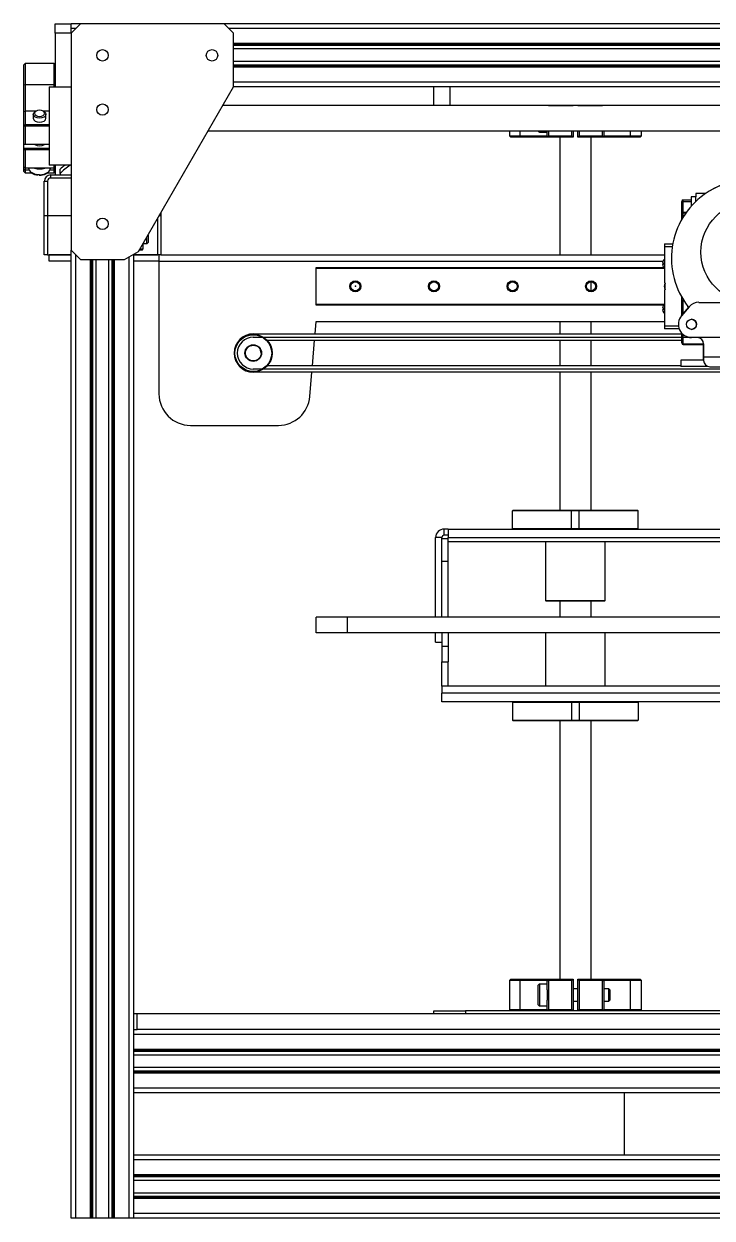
# Model space of a CAD drawing. Header units: millimetres. Extents: x 15 to 1184, y 5 to 1288.
# Drawn here: x 211.7 to 357.7, y 409.1 to 662.4 of the extents above; entities that cross this region are included whole.
import ezdxf

# ---------------------------------------------------------------- set-up
doc = ezdxf.new("R2010")
doc.units = ezdxf.units.MM
doc.header["$PDSIZE"] = -1

msp = doc.modelspace()

# ---------------------------------------------------------------- linework, layer by layer
at = {"color": 7, "linetype": 'Continuous', "lineweight": 25}
for p, q in [((218.38, 662.42), (221.71, 662.42)), ((218.38, 660.42), (218.38, 662.42)), ((223.71, 662.42), (221.71, 660.42)), ((223.71, 662.42), (221.71, 662.42)), ((221.71, 661.42), (221.71, 662.42)), ((221.71, 660.42), (221.71, 661.42)), ((254.21, 662.42), (223.71, 662.42)), ((256.21, 660.42), (254.21, 662.42)), ((493.21, 662.42), (254.21, 662.42)), ((221.71, 660.42), (218.38, 660.42)), ((218.38, 660.42), (218.38, 649.09)), ((221.71, 660.42), (221.71, 614.42)), ((256.21, 649.09), (256.21, 660.42)), ((491.21, 658.15), (256.21, 658.15)), ((491.21, 657.82), (256.21, 657.82)), ((211.98, 654.01), (211.71, 653.74)), ((211.71, 649.55), (211.71, 653.74)), ((218.11, 654.01), (211.98, 654.01)), ((211.98, 654.01), (211.98, 649.46)), ((218.38, 653.74), (218.11, 654.01)), ((218.11, 649.46), (218.11, 654.01)), ((491.21, 653.69), (256.21, 653.69)), ((491.21, 653.35), (256.21, 653.35)), ((211.71, 649.55), (211.98, 649.46)), ((211.71, 643.82), (211.71, 649.55)), ((218.11, 649.46), (211.98, 649.46)), ((211.98, 649.46), (211.98, 643.9)), ((217.04, 649.09), (217.04, 632.42)), ((217.04, 649.09), (221.71, 649.09)), ((218.38, 649.55), (218.11, 649.46)), ((218.11, 649.09), (218.11, 649.46)), ((236.04, 614.15), (256.21, 649.09)), ((491.21, 649.09), (256.21, 649.09)), ((298.71, 645.09), (298.71, 649.09)), ((302.04, 649.09), (302.04, 645.09)), ((211.71, 643.82), (211.98, 643.9)), ((211.71, 640.91), (211.71, 643.82)), ((214.19, 643.9), (211.98, 643.9)), ((211.98, 643.9), (211.98, 641.11)), ((214.42, 644.01), (214.28, 643.94)), ((215.81, 643.94), (215.66, 644.01)), ((217.04, 643.9), (215.9, 643.9)), ((493.52, 645.09), (253.9, 645.09)), ((302.04, 645.09), (298.71, 645.09)), ((322.98, 645.09), (302.04, 645.09)), ((322.98, 645.09), (328.21, 645.09)), ((329.21, 645.09), (328.21, 645.09)), ((329.21, 645.09), (334.44, 645.09)), ((412.98, 645.09), (334.44, 645.09)), ((211.71, 640.91), (211.98, 641.11)), ((211.98, 640.74), (211.98, 641.11)), ((211.98, 641.11), (217.04, 641.11)), ((213.71, 643.25), (213.71, 642.42)), ((216.38, 642.42), (216.38, 643.25)), ((211.71, 640.91), (211.98, 640.74)), ((211.71, 636.86), (211.71, 640.91)), ((217.04, 640.74), (211.98, 640.74)), ((211.98, 640.74), (211.98, 636.89)), ((250.82, 639.75), (493.71, 639.75)), ((314.71, 639.75), (314.71, 638.69)), ((314.71, 638.69), (314.98, 638.42)), ((314.71, 638.69), (317.02, 638.69)), ((317.1, 638.42), (314.98, 638.42)), ((317.02, 638.69), (322.71, 638.69)), ((317.1, 638.42), (317.02, 638.69)), ((322.71, 638.42), (317.1, 638.42)), ((320.84, 639.69), (320.84, 639.75)), ((321.11, 639.42), (322.71, 639.42)), ((322.71, 638.42), (322.71, 639.75)), ((322.71, 638.42), (322.98, 638.69)), ((328.21, 638.42), (322.71, 638.42)), ((322.98, 639.75), (322.98, 638.69)), ((322.98, 638.69), (327.94, 638.69)), ((325.38, 638.42), (325.38, 613.42)), ((327.94, 638.69), (327.94, 639.75)), ((328.21, 638.42), (327.94, 638.69)), ((328.21, 639.75), (328.21, 638.42)), ((329.21, 638.42), (329.21, 639.75)), ((329.21, 638.42), (329.48, 638.69)), ((334.71, 638.42), (329.21, 638.42)), ((329.48, 639.75), (329.48, 638.69)), ((329.48, 638.69), (334.44, 638.69)), ((332.04, 613.42), (332.04, 638.42)), ((334.44, 638.69), (334.44, 639.75)), ((334.44, 638.69), (334.71, 638.42)), ((334.71, 639.75), (334.71, 638.42)), ((334.71, 638.69), (340.39, 638.69)), ((340.31, 638.42), (334.71, 638.42)), ((340.31, 638.42), (340.39, 638.69)), ((342.44, 638.42), (340.31, 638.42)), ((340.39, 638.69), (342.71, 638.69)), ((342.44, 638.42), (342.71, 638.69)), ((342.71, 638.69), (342.71, 639.75)), ((211.71, 636.86), (211.98, 636.89)), ((217.04, 636.86), (211.71, 636.86)), ((211.71, 636.08), (211.71, 636.86)), ((211.98, 635.71), (211.71, 636.08)), ((211.71, 632.03), (211.71, 636.08)), ((211.71, 636.08), (217.04, 636.08)), ((211.98, 636.89), (217.04, 636.89)), ((211.98, 635.71), (211.98, 631.86)), ((217.04, 635.71), (211.98, 635.71)), ((211.98, 631.86), (211.71, 632.03)), ((211.98, 631.83), (211.71, 632.03)), ((211.71, 631.59), (211.71, 632.03)), ((211.71, 631.59), (211.98, 631.37)), ((211.71, 631.1), (211.71, 631.59)), ((211.71, 631.1), (211.98, 630.83)), ((211.98, 631.86), (218.11, 631.86)), ((211.98, 631.83), (211.98, 631.86)), ((218.38, 631.83), (211.98, 631.83)), ((211.98, 631.83), (211.98, 631.37)), ((211.98, 631.37), (211.98, 630.83)), ((211.98, 630.83), (213.34, 630.83)), ((216.75, 630.83), (218.11, 630.83)), ((221.71, 632.42), (217.04, 632.42)), ((218.11, 631.86), (218.11, 632.42)), ((218.38, 631.83), (218.11, 631.86)), ((218.11, 631.37), (218.11, 631.83)), ((218.38, 631.59), (218.11, 631.37)), ((218.11, 630.83), (218.11, 631.37)), ((218.11, 630.83), (218.38, 631.1)), ((218.38, 632.42), (218.38, 631.83)), ((218.38, 631.83), (218.38, 630.39)), ((215.04, 630.38), (214.42, 630.44)), ((216.04, 629.06), (216.71, 629.06)), ((216.04, 621.75), (216.04, 629.06)), ((216.71, 629.06), (216.71, 621.75)), ((217.38, 630.39), (221.71, 630.39)), ((217.38, 630.39), (217.38, 629.72)), ((219.38, 630.67), (219.38, 630.39)), ((353.26, 625.75), (353.26, 623.73)), ((354.26, 625.75), (353.26, 625.75)), ((356.3, 626.42), (354.26, 626.42)), ((354.26, 626.42), (354.26, 625.75)), ((354.26, 624.77), (354.26, 625.75)), ((356.04, 626.24), (356.04, 626.24)), ((351.59, 624.75), (351.26, 624.75)), ((351.26, 622.09), (351.26, 624.75)), ((351.59, 624.75), (351.59, 625.09)), ((351.59, 625.09), (353.26, 625.09)), ((351.59, 624.75), (353.26, 624.75)), ((351.59, 622.42), (351.59, 624.75)), ((353.26, 624.75), (353.26, 623.73)), ((216.04, 621.75), (216.71, 621.75)), ((216.04, 613.42), (216.04, 621.75)), ((216.71, 621.75), (221.71, 621.75)), ((216.71, 621.75), (216.71, 613.42)), ((240.43, 621.75), (240.77, 621.75)), ((240.77, 622.35), (240.77, 621.75)), ((240.77, 621.75), (240.77, 613.42)), ((351.26, 620.93), (351.26, 622.09)), ((351.59, 622.42), (351.59, 622.4)), ((352.22, 622.42), (351.59, 622.42)), ((351.59, 622.4), (351.59, 622.32)), ((237.78, 615.75), (236.97, 615.75)), ((237.04, 614.68), (237.04, 615.75)), ((237.78, 615.75), (237.78, 617.16)), ((238.04, 616.02), (237.78, 615.75)), ((238.04, 617.62), (238.04, 616.02)), ((347.62, 615.75), (349.37, 615.75)), ((347.62, 615.75), (347.62, 615.13)), ((216.71, 613.42), (216.04, 613.42)), ((216.71, 613.42), (221.71, 613.42)), ((217.04, 612.09), (217.04, 613.42)), ((221.71, 613.42), (217.04, 613.42)), ((221.71, 614.42), (223.71, 612.42)), ((221.71, 409.09), (221.71, 614.42)), ((233.04, 612.42), (236.04, 614.15)), ((235.04, 449.09), (235.04, 613.58)), ((235.04, 613.42), (240.11, 613.42)), ((240.38, 613.42), (235.04, 613.42)), ((236.78, 614.42), (236.2, 614.42)), ((236.35, 614.68), (237.04, 614.68)), ((236.78, 614.42), (237.04, 614.68)), ((240.77, 613.42), (240.38, 613.42)), ((240.38, 612.09), (240.38, 613.42)), ((240.77, 613.42), (347.62, 613.42)), ((349.26, 615.13), (347.62, 615.13)), ((347.62, 615.13), (347.62, 607.48)), ((221.71, 612.09), (217.04, 612.09)), ((223.71, 612.42), (233.04, 612.42)), ((225.98, 409.09), (225.98, 612.42)), ((226.31, 409.09), (226.31, 612.42)), ((230.44, 409.09), (230.44, 612.42)), ((230.78, 409.09), (230.78, 612.42)), ((240.38, 612.09), (235.04, 612.09)), ((240.38, 583.92), (240.38, 612.09)), ((273.71, 610.75), (347.62, 610.75)), ((273.71, 610.55), (273.71, 610.75)), ((273.71, 602.95), (273.71, 610.55)), ((347.62, 610.55), (273.71, 610.55)), ((347.39, 610.83), (347.47, 610.75)), ((347.41, 610.84), (347.4, 610.84)), ((332.04, 605.79), (332.04, 607.72)), ((347.75, 607.48), (347.62, 607.48)), ((347.62, 607.18), (347.62, 606.33)), ((347.62, 606.03), (347.62, 598.38)), ((347.62, 606.03), (347.75, 606.03)), ((347.75, 606.03), (347.75, 607.48)), ((273.71, 602.95), (347.62, 602.95)), ((273.71, 602.75), (273.71, 602.95)), ((351.26, 600.56), (351.26, 604.45)), ((354.9, 603.35), (366.02, 603.35)), ((354.9, 603.35), (354.9, 603.35)), ((347.62, 602.75), (273.71, 602.75)), ((347.47, 602.75), (347.39, 602.68)), ((347.41, 601.24), (347.4, 601.24)), ((351.23, 600.52), (352.88, 602.43)), ((352.88, 602.43), (351.23, 600.52)), ((351.23, 600.52), (351.23, 600.52)), ((352.59, 602.46), (352.72, 602.25)), ((352.59, 602.46), (352.59, 602.46)), ((352.72, 602.25), (352.59, 602.46)), ((352.88, 602.43), (352.88, 602.43)), ((273.49, 596.65), (273.71, 599.26)), ((273.71, 599.26), (347.62, 599.26)), ((325.38, 599.26), (325.38, 596.65)), ((332.04, 596.65), (332.04, 599.26)), ((347.62, 598.38), (350.57, 598.38)), ((347.62, 598.38), (347.62, 597.75)), ((260.38, 596.65), (351.26, 596.65)), ((350.71, 597.75), (347.62, 597.75)), ((351.26, 594.75), (351.26, 596.82)), ((354.58, 595.89), (353.35, 595.89)), ((353.35, 595.89), (353.35, 595.89)), ((263.3, 595.32), (351.26, 595.32)), ((272.91, 589.86), (273.37, 595.32)), ((325.38, 595.32), (325.38, 589.86)), ((332.04, 589.86), (332.04, 595.32)), ((351.59, 594.45), (351.59, 594.52)), ((351.59, 594.42), (351.59, 594.45)), ((351.59, 594.42), (355.92, 594.42)), ((355.92, 591.69), (355.92, 594.56)), ((355.92, 594.56), (355.92, 594.56)), ((355.92, 594.56), (355.92, 591.02)), ((355.92, 594.09), (355.92, 594.13)), ((355.92, 591.09), (355.92, 594.09)), ((355.92, 594.09), (355.92, 594.09)), ((355.92, 591.09), (355.92, 594.09)), ((355.92, 591.09), (351.05, 591.09)), ((351.05, 591.09), (351.05, 589.75)), ((393.05, 591.69), (355.92, 591.69)), ((355.92, 591.69), (355.92, 591.02)), ((355.92, 591.02), (355.92, 591.02)), ((381.01, 588.53), (260.38, 588.53)), ((262.61, 589.27), (262.61, 589.27)), ((351.05, 589.86), (263.3, 589.86)), ((272.35, 583.36), (272.79, 588.53)), ((325.38, 588.53), (325.38, 559.27)), ((332.04, 559.27), (332.04, 588.53)), ((356.83, 589.75), (351.05, 589.75)), ((357.25, 589.69), (393.05, 589.69)), ((247.04, 577.26), (265.71, 577.26)), ((315.38, 559.13), (315.51, 559.27)), ((327.9, 559.13), (315.38, 559.13)), ((315.38, 555.4), (315.38, 559.13)), ((315.51, 559.27), (327.96, 559.27)), ((327.9, 559.13), (327.96, 559.27)), ((327.9, 555.4), (327.9, 559.13)), ((329.52, 559.13), (327.9, 559.13)), ((327.96, 559.27), (329.46, 559.27)), ((329.46, 559.27), (341.91, 559.27)), ((329.46, 559.27), (329.52, 559.13)), ((342.04, 559.13), (329.52, 559.13)), ((329.52, 555.4), (329.52, 559.13)), ((341.91, 559.27), (342.04, 559.13)), ((342.04, 555.4), (342.04, 559.13)), ((300.87, 553.93), (300.87, 555.27)), ((301.71, 555.27), (300.87, 555.27)), ((301.71, 555.27), (445.71, 555.27)), ((301.71, 555.27), (301.71, 553.44)), ((315.38, 555.4), (327.9, 555.4)), ((315.38, 555.4), (315.51, 555.27)), ((327.9, 555.4), (329.52, 555.4)), ((327.9, 555.4), (327.96, 555.27)), ((329.46, 555.27), (329.52, 555.4)), ((329.52, 555.4), (342.04, 555.4)), ((341.91, 555.27), (342.04, 555.4)), ((299.04, 536.6), (299.04, 553.44)), ((300.38, 553.44), (299.04, 553.44)), ((300.38, 553.27), (300.38, 553.44)), ((300.38, 553.27), (301.71, 553.27)), ((300.38, 548.47), (300.38, 553.27)), ((301.71, 553.93), (300.87, 553.93)), ((301.71, 553.44), (445.71, 553.44)), ((301.71, 552.85), (301.71, 553.44)), ((301.71, 548.47), (301.71, 552.85)), ((301.71, 552.6), (445.71, 552.6)), ((322.38, 552.6), (322.38, 540.07)), ((335.04, 540.07), (335.04, 552.6)), ((300.38, 548.47), (301.71, 548.47)), ((300.38, 536.6), (300.38, 548.47)), ((301.71, 536.6), (301.71, 548.47)), ((322.38, 540.07), (322.51, 539.93)), ((322.38, 540.07), (335.04, 540.07)), ((334.91, 539.93), (322.51, 539.93)), ((325.38, 539.93), (325.38, 536.6)), ((332.04, 536.6), (332.04, 539.93)), ((334.91, 539.93), (335.04, 540.07)), ((273.71, 533.27), (273.71, 536.6)), ((280.38, 536.6), (273.71, 536.6)), ((280.38, 533.27), (280.38, 536.6)), ((467.04, 536.6), (280.38, 536.6)), ((280.38, 533.27), (273.71, 533.27)), ((467.04, 533.27), (280.38, 533.27)), ((299.04, 531.27), (299.04, 533.27)), ((300.38, 533.27), (300.38, 530.43)), ((301.71, 533.27), (301.71, 530.43)), ((322.38, 533.27), (322.38, 521.93)), ((335.04, 521.93), (335.04, 533.27)), ((299.04, 531.27), (300.38, 531.27)), ((300.38, 530.43), (301.71, 530.43)), ((300.38, 530.43), (300.38, 527.09)), ((301.71, 530.43), (301.71, 527.09)), ((300.38, 527.09), (301.71, 527.09)), ((300.38, 521.93), (300.38, 527.09)), ((301.71, 521.93), (301.71, 527.09)), ((447.04, 521.93), (300.38, 521.93)), ((300.38, 521.93), (300.38, 520.43)), ((447.04, 520.43), (300.38, 520.43)), ((300.38, 518.6), (300.38, 520.43)), ((447.04, 518.6), (300.38, 518.6)), ((315.38, 518.47), (315.51, 518.6)), ((327.9, 518.47), (315.38, 518.47)), ((315.38, 518.47), (315.38, 514.73)), ((327.9, 518.47), (327.96, 518.6)), ((329.52, 518.47), (327.9, 518.47)), ((327.9, 518.47), (327.9, 514.73)), ((329.46, 518.6), (329.52, 518.47)), ((342.04, 518.47), (329.52, 518.47)), ((329.52, 518.47), (329.52, 514.73)), ((341.91, 518.6), (342.04, 518.47)), ((342.04, 518.47), (342.04, 514.73)), ((315.38, 514.73), (327.9, 514.73)), ((315.38, 514.73), (315.51, 514.6)), ((327.96, 514.6), (315.51, 514.6)), ((325.38, 514.6), (325.38, 459.75)), ((327.9, 514.73), (329.52, 514.73)), ((327.9, 514.73), (327.96, 514.6)), ((329.46, 514.6), (327.96, 514.6)), ((329.46, 514.6), (329.52, 514.73)), ((341.91, 514.6), (329.46, 514.6)), ((329.52, 514.73), (342.04, 514.73)), ((332.04, 459.75), (332.04, 514.6)), ((341.91, 514.6), (342.04, 514.73)), ((314.98, 459.75), (314.71, 459.49)), ((314.71, 459.49), (314.71, 453.35)), ((317.02, 459.49), (314.71, 459.49)), ((314.98, 459.75), (317.1, 459.75)), ((317.1, 459.75), (317.02, 459.49)), ((322.71, 459.49), (317.02, 459.49)), ((317.02, 453.35), (317.02, 459.49)), ((317.1, 459.75), (322.98, 459.75)), ((322.71, 458.75), (321.11, 458.75)), ((322.71, 459.49), (322.98, 459.75)), ((322.71, 459.49), (322.98, 459.49)), ((322.71, 457.5), (322.71, 459.49)), ((322.98, 459.49), (322.98, 459.75)), ((322.98, 459.75), (328.21, 459.75)), ((322.98, 459.49), (322.98, 453.35)), ((327.94, 459.49), (322.98, 459.49)), ((327.94, 459.49), (328.21, 459.75)), ((327.94, 453.35), (327.94, 459.49)), ((328.21, 459.75), (328.21, 453.09)), ((329.21, 453.09), (329.21, 459.75)), ((329.21, 459.75), (329.48, 459.49)), ((329.21, 459.75), (334.44, 459.75)), ((329.48, 459.49), (329.48, 453.35)), ((334.44, 459.49), (329.48, 459.49)), ((334.44, 459.75), (334.71, 459.49)), ((334.44, 459.75), (334.44, 459.49)), ((334.44, 459.75), (340.31, 459.75)), ((334.44, 453.35), (334.44, 459.49)), ((334.44, 459.49), (334.71, 459.49)), ((334.71, 459.49), (334.71, 453.09)), ((340.39, 459.49), (334.71, 459.49)), ((340.31, 459.75), (340.39, 459.49)), ((340.31, 459.75), (342.44, 459.75)), ((340.39, 453.35), (340.39, 459.49)), ((342.71, 459.49), (340.39, 459.49)), ((342.71, 459.49), (342.44, 459.75)), ((342.71, 453.35), (342.71, 459.49)), ((320.84, 456.42), (320.84, 458.49)), ((320.84, 454.35), (320.84, 456.42)), ((322.71, 457.5), (322.71, 455.34)), ((329.21, 457.75), (328.21, 457.75)), ((335.78, 457.75), (334.71, 457.75)), ((336.04, 457.49), (335.78, 457.75)), ((335.78, 455.09), (335.78, 457.75)), ((336.04, 457.49), (336.04, 455.35)), ((321.11, 454.09), (322.71, 454.09)), ((322.71, 453.09), (322.71, 455.34)), ((328.21, 455.09), (329.21, 455.09)), ((334.71, 455.09), (335.78, 455.09)), ((335.78, 455.09), (336.04, 455.35)), ((235.71, 452.42), (235.04, 452.42)), ((235.71, 449.09), (235.71, 452.42)), ((511.71, 452.42), (235.71, 452.42)), ((298.71, 452.42), (298.71, 453.09)), ((298.71, 453.09), (305.38, 453.09)), ((305.38, 453.09), (305.38, 452.42)), ((442.04, 453.09), (305.38, 453.09)), ((314.71, 453.35), (314.98, 453.09)), ((314.71, 453.35), (317.02, 453.35)), ((317.02, 453.35), (322.71, 453.35)), ((317.1, 453.09), (317.02, 453.35)), ((322.71, 453.09), (322.98, 453.35)), ((322.98, 453.35), (327.94, 453.35)), ((328.21, 453.09), (327.94, 453.35)), ((329.21, 453.09), (329.48, 453.35)), ((329.48, 453.35), (334.44, 453.35)), ((334.44, 453.35), (334.71, 453.09)), ((334.71, 453.35), (340.39, 453.35)), ((340.31, 453.09), (340.39, 453.35)), ((340.39, 453.35), (342.71, 453.35)), ((342.44, 453.09), (342.71, 453.35)), ((235.04, 449.09), (235.71, 449.09)), ((235.04, 448.09), (235.04, 449.09)), ((511.71, 449.09), (235.71, 449.09)), ((235.04, 448.09), (512.38, 448.09)), ((235.04, 444.95), (235.04, 448.09)), ((235.04, 444.95), (512.38, 444.95)), ((235.04, 444.82), (235.04, 444.95)), ((235.04, 444.82), (512.38, 444.82)), ((235.04, 444.69), (235.04, 444.82)), ((235.04, 444.69), (512.38, 444.69)), ((235.04, 444.62), (235.04, 444.69)), ((235.04, 444.62), (512.38, 444.62)), ((235.04, 444.49), (235.04, 444.62)), ((235.04, 444.49), (512.38, 444.49)), ((235.04, 440.35), (235.04, 444.49)), ((235.04, 443.76), (512.38, 443.76)), ((235.04, 441.08), (512.38, 441.08)), ((235.04, 440.35), (512.38, 440.35)), ((235.04, 440.22), (235.04, 440.35)), ((235.04, 440.22), (512.38, 440.22)), ((235.04, 440.15), (235.04, 440.22)), ((235.04, 440.15), (512.38, 440.15)), ((235.04, 440.02), (235.04, 440.15)), ((235.04, 440.02), (512.38, 440.02)), ((235.04, 439.89), (235.04, 440.02)), ((235.04, 439.89), (512.38, 439.89)), ((235.04, 436.75), (235.04, 439.89)), ((235.04, 436.75), (512.38, 436.75)), ((235.04, 435.75), (235.04, 436.75)), ((235.04, 435.75), (512.38, 435.75)), ((235.04, 422.42), (235.04, 435.75)), ((339.04, 435.75), (339.04, 422.42)), ((512.38, 422.42), (235.04, 422.42)), ((235.04, 421.42), (235.04, 422.42)), ((512.38, 421.42), (235.04, 421.42)), ((235.04, 418.29), (235.04, 421.42)), ((512.38, 418.29), (235.04, 418.29)), ((235.04, 418.15), (235.04, 418.29)), ((512.38, 418.15), (235.04, 418.15)), ((235.04, 418.02), (235.04, 418.15)), ((512.38, 418.02), (235.04, 418.02)), ((235.04, 417.95), (235.04, 418.02)), ((512.38, 417.95), (235.04, 417.95)), ((235.04, 417.82), (235.04, 417.95)), ((512.38, 417.82), (235.04, 417.82)), ((235.04, 413.69), (235.04, 417.82)), ((512.38, 417.1), (235.04, 417.1)), ((512.38, 414.41), (235.04, 414.41)), ((512.38, 413.69), (235.04, 413.69)), ((235.04, 413.55), (235.04, 413.69)), ((512.38, 413.55), (235.04, 413.55)), ((235.04, 413.49), (235.04, 413.55)), ((512.38, 413.49), (235.04, 413.49)), ((235.04, 413.35), (235.04, 413.49)), ((512.38, 413.35), (235.04, 413.35)), ((235.04, 413.22), (235.04, 413.35)), ((512.38, 413.22), (235.04, 413.22)), ((235.04, 410.09), (235.04, 413.22)), ((222.71, 409.09), (221.71, 409.09)), ((225.84, 409.09), (222.71, 409.09)), ((225.98, 409.09), (225.84, 409.09)), ((226.11, 409.09), (225.98, 409.09)), ((226.18, 409.09), (226.11, 409.09)), ((226.31, 409.09), (226.18, 409.09)), ((227.03, 409.09), (226.31, 409.09)), ((229.72, 409.09), (227.03, 409.09)), ((230.44, 409.09), (229.72, 409.09)), ((230.58, 409.09), (230.44, 409.09)), ((230.64, 409.09), (230.58, 409.09)), ((230.78, 409.09), (230.64, 409.09)), ((230.91, 409.09), (230.78, 409.09)), ((234.04, 409.09), (230.91, 409.09)), ((235.04, 409.09), (234.04, 409.09)), ((512.38, 410.09), (235.04, 410.09)), ((235.04, 409.09), (235.04, 410.09)), ((512.38, 409.09), (235.04, 409.09))]:
    msp.add_line(p, q, dxfattribs=at)
at = {"color": 8, "linetype": 'Continuous', "lineweight": 25}
for p, q in [((222.71, 661.42), (221.71, 661.42)), ((492.21, 661.42), (255.21, 661.42)), ((491.21, 658.29), (256.21, 658.29)), ((491.21, 658.02), (256.21, 658.02)), ((491.21, 657.95), (256.21, 657.95)), ((491.21, 657.1), (256.21, 657.1)), ((491.21, 654.41), (256.21, 654.41)), ((491.21, 653.55), (256.21, 653.55)), ((491.21, 653.49), (256.21, 653.49)), ((491.21, 653.22), (256.21, 653.22)), ((491.21, 650.09), (256.21, 650.09)), ((317.02, 638.69), (317.02, 639.75)), ((321.11, 639.75), (321.11, 639.42)), ((340.39, 638.69), (340.39, 639.75)), ((212.86, 631.37), (211.98, 631.37)), ((218.11, 631.37), (217.22, 631.37)), ((221.71, 629.72), (217.38, 629.72)), ((240.11, 613.42), (240.11, 621.19)), ((351.59, 622.32), (352.15, 622.32)), ((351.59, 621.49), (351.59, 622.32)), ((222.71, 409.09), (222.71, 613.42)), ((225.84, 409.09), (225.84, 612.42)), ((226.11, 409.09), (226.11, 612.42)), ((226.18, 409.09), (226.18, 612.42)), ((227.03, 409.09), (227.03, 612.42)), ((229.72, 409.09), (229.72, 612.42)), ((230.58, 409.09), (230.58, 612.42)), ((230.64, 409.09), (230.64, 612.42)), ((230.91, 409.09), (230.91, 612.42)), ((234.04, 409.09), (234.04, 613)), ((240.38, 612.09), (347.28, 612.09)), ((351.59, 600.94), (351.59, 603.89)), ((260.38, 596.65), (260.38, 596.59)), ((351.59, 594.52), (351.59, 596.51)), ((351.59, 594.52), (355.92, 594.52)), ((260.38, 588.53), (260.38, 588.59)), ((321.11, 458.75), (321.11, 456.42)), ((321.11, 456.42), (321.11, 454.09))]:
    msp.add_line(p, q, dxfattribs=at)
at = {"color": 7, "linetype": 'Continuous'}
for p, q in [((260.38, 595.98), (489.71, 595.98)), ((489.71, 589.2), (260.38, 589.2))]:
    msp.add_line(p, q, dxfattribs=at)
at = {"color": 7, "linetype": 'Continuous', "lineweight": 25, "flags": 128}
for points in [[(215.81, 643.94), (215.98, 643.85), (216.27, 643.58), (216.38, 643.25), (216.27, 642.93), (215.98, 642.66), (215.55, 642.47), (215.04, 642.41), (214.53, 642.47), (214.1, 642.66), (213.81, 642.93), (213.71, 643.25), (213.81, 643.58), (214.1, 643.85), (214.28, 643.94)], [(215.04, 644.13), (214.63, 644.08), (214.28, 643.93), (214.05, 643.71), (213.97, 643.45), (214.05, 643.19), (214.28, 642.97), (214.63, 642.83), (215.04, 642.77), (215.45, 642.83), (215.8, 642.97), (216.03, 643.19), (216.12, 643.45), (216.03, 643.71), (215.8, 643.93), (215.45, 644.08), (215.04, 644.13)], [(213.71, 642.42), (213.81, 642.1), (214.1, 641.82), (214.53, 641.64), (215.04, 641.58), (215.55, 641.64), (215.98, 641.82), (216.27, 642.1), (216.38, 642.42), (216.38, 642.42)], [(262.04, 592.59), (261.92, 593.23), (261.91, 593.25)]]:
    msp.add_lwpolyline(points, dxfattribs=at)
at = {"color": 7, "linetype": 'Continuous', "lineweight": 25}
for centre, radius in [((228.38, 655.75), 1.21), ((251.62, 655.75), 1.21), ((228.38, 644.24), 1.21), ((366.02, 614.02), 10.67), ((228.38, 620), 1.21), ((282.04, 606.75), 1.17), ((282.04, 606.75), 0.967), ((298.71, 606.75), 1.17), ((298.71, 606.75), 0.967), ((315.38, 606.75), 1.17), ((315.38, 606.75), 0.967), ((332.04, 606.75), 1.17), ((332.04, 606.75), 0.967), ((353.35, 598.69), 1.07), ((260.38, 592.59), 4), ((260.38, 592.59), 3.9), ((260.38, 592.59), 1.77), ((260.38, 592.59), 1.67)]:
    msp.add_circle(centre, radius, dxfattribs=at)
for centre, radius, start, end in [((321.11, 639.69), 0.267, 180, 270), ((215.04, 638.3), 1.77, 234.4145, 305.5855), ((213.96, 631.99), 1.26, 187.6468, 234.6449), ((215.04, 635.2), 3.54, 252.2067, 287.7933), ((216.13, 631.99), 1.25, 306.6865, 352.4653), ((228.38, 621.75), 13.33, 126.8699, 132.4542), ((217.38, 629.06), 1.33, 90, 180), ((217.38, 629.06), 0.667, 90, 180), ((365.47, 613.09), 16.18, 56.1221, 125.6602), ((365.47, 613.09), 16.18, 90, 125.6602), ((365.76, 612.69), 16.67, 125.6602, 217.8291), ((365.76, 612.69), 16.67, 125.6602, 217.8291), ((351.59, 624.75), 0.333, 90, 180), ((351.59, 622.09), 0.333, 90, 180), ((351.55, 622.03), 0.298, 81.9414, 168.5823), ((348.22, 611.55), 1.08, 138.4674, 169.1618), ((348.22, 611.55), 1.08, 190.8382, 221.5326), ((348.22, 611.55), 1.1, 123.0557, 138.9526), ((348.22, 611.55), 0.834, 165.8995, 194.1005), ((348.71, 606.75), 1.17, 144.8551, 215.1449), ((354.9, 600.69), 2.67, 90, 139.2314), ((354.9, 600.69), 2.67, 90, 139.2314), ((348.22, 601.95), 1.08, 138.4674, 169.1618), ((348.22, 601.95), 1.08, 190.8382, 221.5326), ((348.22, 601.95), 0.834, 165.8995, 194.1005), ((348.22, 601.95), 1.1, 220.987, 236.9443), ((353.35, 598.69), 2.8, 139.2314, 270), ((353.35, 598.69), 2.8, 139.2314, 270), ((353.35, 598.69), 1.07, 0.0054, 90), ((353.35, 598.69), 1.07, 270, 0.0054), ((260.38, 592.59), 4.06, 90, 270), ((354.58, 594.56), 1.33, 0.0054, 90), ((354.58, 594.56), 1.33, 0.0054, 90), ((351.55, 594.81), 0.298, 191.4199, 278.0474), ((351.59, 594.75), 0.333, 180, 270), ((357.25, 591.02), 1.33, 179.9946, 270), ((247.04, 583.92), 6.67, 180, 270), ((265.71, 583.92), 6.67, 270, 355.1202), ((300.87, 553.44), 1.82, 90, 180), ((300.87, 553.44), 0.491, 90, 180), ((321.11, 458.49), 0.267, 90, 180), ((321.11, 454.35), 0.267, 180, 270)]:
    msp.add_arc(centre, radius, start, end, dxfattribs=at)
at = {"color": 8, "linetype": 'Continuous', "lineweight": 25}
for centre, radius, start, end in [((214.95, 633.38), 2.96, 234.6302, 271.8665), ((215.14, 633.36), 2.94, 268.0638, 306.2134), ((228.38, 621.75), 12.67, 122.6369, 135.2778)]:
    msp.add_arc(centre, radius, start, end, dxfattribs=at)
at = {"color": 7, "linetype": 'Continuous'}
msp.add_arc((260.38, 592.59), 3.39, 90, 270, dxfattribs=at)
at = {"color": 7, "linetype": 'Continuous', "lineweight": 25}
msp.add_ellipse((357.25, 591.02), major_axis=(0.943, 0.943), ratio=0.999937, start_param=2.356163, end_param=3.926959, dxfattribs=at)
for points, knots in [([(213.29, 630.87), (213.36, 630.81), (213.58, 630.63), (214.04, 630.44), (214.44, 630.39), (214.61, 630.36)], [0, 0, 0, 0, 0.2177858, 0.6658958, 1, 1, 1, 1]), ([(215.95, 630.45), (215.99, 630.46), (216.26, 630.52), (216.58, 630.67), (216.76, 630.84), (216.81, 630.89)], [0, 0, 0, 0, 0.123531, 0.773629, 1, 1, 1, 1]), ([(219.38, 630.67), (219.38, 630.81), (219.38, 631.05), (219.38, 631.34), (219.38, 631.5), (219.38, 631.58), (219.38, 631.59), (219.38, 631.59)], [0, 0, 0, 0, 0.339617, 0.572484, 0.75154, 0.897513, 1, 1, 1, 1]), ([(214.92, 630.32), (214.96, 630.32), (215.03, 630.32), (215.11, 630.32), (215.14, 630.33)], [0, 0, 0, 0, 0.554788, 1, 1, 1, 1]), ([(215.14, 630.33), (215.23, 630.33), (215.51, 630.34), (215.77, 630.41), (215.95, 630.45)], [0, 0, 0, 0, 0.322358, 1, 1, 1, 1]), ([(347.16, 611.76), (347.19, 611.76), (347.25, 611.76), (347.37, 611.76), (347.41, 611.76)], [0, 0, 0, 0, 0.629011, 1, 1, 1, 1]), ([(347.41, 611.35), (347.34, 611.35), (347.22, 611.35), (347.18, 611.35), (347.16, 611.35)], [0, 0, 0, 0, 0.629024, 1, 1, 1, 1]), ([(347.4, 612.27), (347.39, 612.27), (347.38, 612.27), (347.4, 612.27), (347.41, 612.27)], [0, 0, 0, 0, 0.3707472, 1, 1, 1, 1]), ([(347.16, 602.16), (347.19, 602.16), (347.25, 602.16), (347.37, 602.16), (347.41, 602.16)], [0, 0, 0, 0, 0.629011, 1, 1, 1, 1]), ([(347.41, 601.75), (347.34, 601.75), (347.22, 601.75), (347.18, 601.75), (347.16, 601.75)], [0, 0, 0, 0, 0.629024, 1, 1, 1, 1]), ([(347.4, 602.67), (347.39, 602.67), (347.38, 602.67), (347.4, 602.67), (347.41, 602.67)], [0, 0, 0, 0, 0.3707472, 1, 1, 1, 1]), ([(261.24, 588.68), (261.24, 588.69), (261.26, 588.69), (261.36, 588.71), (261.48, 588.75), (261.53, 588.76)], [0, 0, 0, 0, 0.291304, 0.682696, 1, 1, 1, 1]), ([(262.48, 589.19), (262.49, 589.19), (262.55, 589.23), (262.59, 589.26), (262.6, 589.27), (262.61, 589.27)], [0, 0, 0, 0, 0.026805, 0.62667, 1, 1, 1, 1])]:
    msp.add_open_spline(points, degree=3, knots=knots, dxfattribs=at)
at = {"color": 7, "linetype": 'Continuous'}
msp.add_point((282.04, 606.75), dxfattribs=at)

doc.saveas('drawing.dxf')
